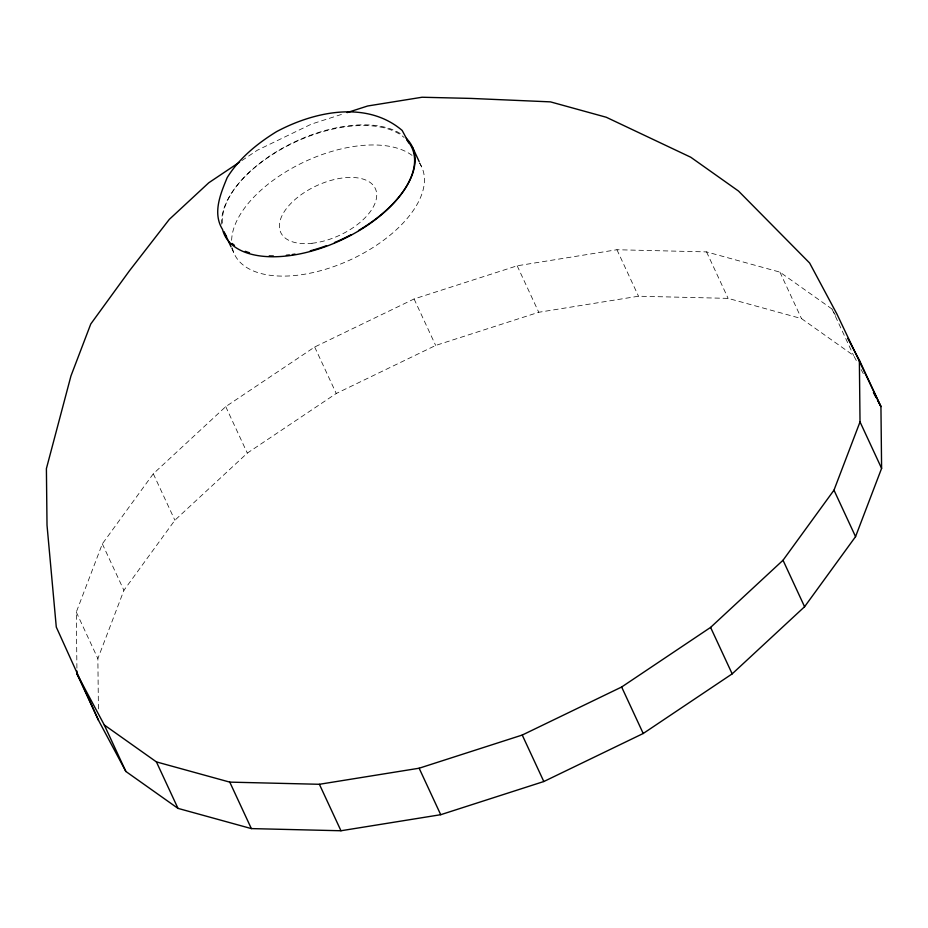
<?xml version="1.0" encoding="UTF-8"?>
<svg xmlns="http://www.w3.org/2000/svg" width="928" height="928" viewBox="0 0 928 928"><rect width="100%" height="100%" fill="white"/><g stroke="black" fill="none" stroke-linecap="round" stroke-linejoin="round"><path stroke-width="0.7" stroke-dasharray="4.64 3.48" d="M76.908 668.148L76.305 612.12L102.335 543.866L153.306 473.767L225.736 406.626L314.685 347.002L414.085 298.967L517.174 265.791L616.934 249.736L706.544 251.894L779.914 272.124L832.033 309.036L835.444 315.416M98.414 708.888L97.869 658.602L123.911 590.336L174.882 520.248L247.312 453.108L336.249 393.484L435.661 345.448L538.75 312.272L638.499 296.218L728.12 298.375L801.49 318.594L853.609 355.517L857.02 361.897M241.895 160.579L257.276 150.266L311.472 124.085L344.369 113.494M861.126 369.564L864.536 375.944M832.033 309.036L853.609 355.517M779.914 272.124L801.49 318.594M706.544 251.894L728.12 298.375M616.934 249.736L638.499 296.218M517.174 265.791L538.75 312.272M419.769 162.876L421.521 166.657M414.085 298.967L435.661 345.448M314.685 347.002L336.249 393.484M231.629 248.124L234.552 254.423M225.736 406.626L247.312 453.108M153.306 473.767L174.882 520.248M102.335 543.866L123.911 590.336M76.305 612.12L97.869 658.602M222.349 223.172A103.275 54.114 -24.9 0 1 292.714 142.819A103.275 54.114 -24.9 0 1 402.891 135.395M419.398 162.98A103.275 54.114 -24.9 0 1 349.125 260.397A103.275 54.114 -24.9 0 1 232.278 247.683M231.64 240.317A103.275 54.114 -24.9 0 1 304.488 161.808A103.275 54.114 -24.9 0 1 412.241 155.533M221.722 224.24A103.356 54.16 -24.9 0 1 293.666 142.796A103.356 54.16 -24.9 0 1 404.132 137.506M312.005 243.275A52.154 27.33 -24.9 0 0 375.863 189.857A52.154 27.33 -24.9 0 0 296.252 198.476A52.154 27.33 -24.9 0 0 312.005 243.275"/><path stroke-width="1.39" d="M76.931 671.025L76.966 673.902L104.296 724.988L156.414 761.9L229.784 782.13L319.394 784.288L419.143 768.222L522.244 735.046L621.644 687.01L710.593 627.398L783.023 560.245L833.982 490.158L860.024 421.904L859.363 360.122L847.751 338.407M76.966 673.902L98.542 720.383L125.872 771.47L177.99 808.381L251.36 828.6L340.97 830.757L440.719 814.703L543.82 781.527L643.22 733.491L732.169 673.867L804.588 606.726L855.558 536.639L881.6 468.373L880.939 406.603L859.363 360.122M239.528 162.156L208.777 182.77L169.302 219.379L129.537 270.674L90.77 324L70.957 375.933L46.4 468.617L47.015 525.19L56.283 627.061L98.542 720.383M347.107 112.613L367.674 105.989L422.054 97.243L470.902 98.414L550.443 101.871L606.262 117.253L690.768 157.238L738.502 191.052L809.634 263.03L836.894 314L880.939 406.603L877.517 400.212M873.422 392.544L876.148 397.66M408.83 142.9L402.172 130.454C366.664 100.143 314.29 111.522 276.625 131.602C257.334 143.457 239.273 158.166 227.198 177.584C220.586 193.685 212.28 213.046 222.546 229.471A103.356 54.16 -24.9 0 0 343.696 238.948A103.356 54.16 -24.9 0 0 407.021 140.325M860.024 421.904L881.6 468.373M833.982 490.158L855.558 536.639M783.023 560.245L804.588 606.726M710.593 627.398L732.169 673.867M412.171 146.508L419.189 161.611M621.644 687.01L643.22 733.491M522.244 735.046L543.82 781.527M225.202 234.274L231.049 246.86M419.143 768.222L440.719 814.703M319.394 784.288L340.97 830.757M229.784 782.13L251.36 828.6M156.414 761.9L177.99 808.381M104.296 724.988L125.872 771.47M406.302 138.353A103.275 54.114 -24.9 0 1 358.544 230.504M351.12 234.68A103.275 54.114 -24.9 0 1 334.463 242.568M326.517 245.688A103.275 54.114 -24.9 0 1 310.265 250.815M295.023 254.11A103.275 54.114 -24.9 0 1 292.343 254.527M289.339 254.945A103.275 54.114 -24.9 0 1 286.358 255.281M273.331 255.966A103.275 54.114 -24.9 0 1 269.236 255.873M249.504 252.764A103.275 54.114 -24.9 0 1 245.282 251.302M234.482 245.386A103.275 54.114 -24.9 0 1 232.151 243.461M226.56 236.756A103.275 54.114 -24.9 0 1 224.1 231.675"/></g></svg>
